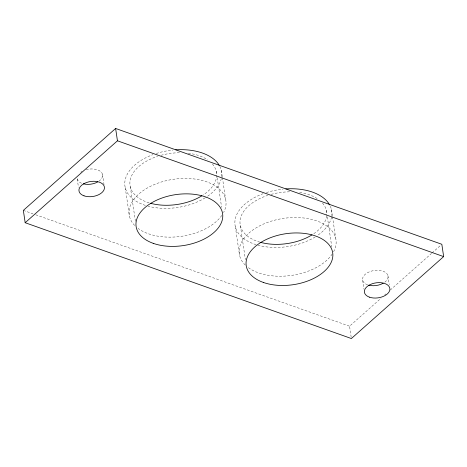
<?xml version="1.0" encoding="UTF-8"?>
<svg xmlns="http://www.w3.org/2000/svg" width="467" height="467" viewBox="0 0 467 467"><rect width="100%" height="100%" fill="white"/><g stroke="black" fill="none" stroke-linecap="round" stroke-linejoin="round"><path stroke-width="0.35" stroke-dasharray="2.33 1.75" d="M351.178 337.162L349.555 326.199L381.037 298.25M384.837 294.875L385.923 293.912M390.266 290.06L431.514 253.435M432.057 252.951L440.743 245.245M23.35 210.389L32.964 213.798M35.714 214.773L349.555 326.199M387.949 275.734L389.268 284.642M362.661 280.27L363.974 289.178M331.442 209.479L332.393 215.952M332.504 216.676L335.691 238.258M326.38 210.383L326.912 213.991M327.338 216.875L331.815 247.171M240.394 225.812L245.397 259.71M235.333 226.717L239.583 255.496M221.346 170.391L222.304 176.865M222.409 177.588L225.596 199.17M216.285 171.301L216.816 174.903M217.243 177.793L221.615 207.366M130.299 186.724L135.412 221.34M125.238 187.629L129.487 216.408M102.518 174.395L104.036 184.675M77.23 178.931L78.444 187.156M86.144 169.725A12.86 7.577 -8.4 0 1 100.79 171.663A12.86 7.577 -8.4 0 1 98.975 181.143M81.538 183.239A12.86 7.577 -8.4 0 1 77.113 177.612M80.773 172.183A12.86 7.577 -8.4 0 1 82.017 171.401M367.617 284.829A12.86 7.577 -8.4 0 1 365.819 273.802A12.86 7.577 -8.4 0 1 384.645 271.905A12.86 7.577 -8.4 0 1 383.162 283.265M134.683 225.485A48.866 28.791 -8.4 0 1 173.455 179.293A48.866 28.791 -8.4 0 1 223.611 212.479M221.813 215.415A48.866 28.791 -8.4 0 1 182.334 236.179A48.866 28.791 -8.4 0 1 138.034 228.398M245.286 265.081A48.866 28.791 -8.4 0 1 283.545 218.381A48.866 28.791 -8.4 0 1 333.362 252.198M332.271 253.978A48.866 28.791 -8.4 0 1 292.348 275.279A48.866 28.791 -8.4 0 1 247.522 267.025M212.415 164.022A43.717 25.761 -8.4 0 1 203.075 195.037M149.125 202.871A43.717 25.761 -8.4 0 1 130.147 180.268A43.717 25.761 -8.4 0 1 157.653 156.305M161.022 155.301A43.717 25.761 -8.4 0 1 180.7 152.744M188.259 153.229A43.717 25.761 -8.4 0 1 207.517 159.772M326.696 215.783A43.717 25.761 -8.4 0 1 313.17 234.119M259.897 242.163A43.717 25.761 -8.4 0 1 240.196 219.601A43.717 25.761 -8.4 0 1 267.749 195.393M271.117 194.389A43.717 25.761 -8.4 0 1 290.795 191.826M299.668 192.492A43.717 25.761 -8.4 0 1 317.613 198.86M322.51 203.11A43.717 25.761 -8.4 0 1 326.76 215.1M221.311 178.587A48.866 28.791 -8.4 0 1 205.731 197.465M205.095 197.862A48.866 28.791 -8.4 0 1 148.004 206.175M145.348 205.387A48.866 28.791 -8.4 0 1 124.969 180.998A48.866 28.791 -8.4 0 1 153.001 154.618M156.311 153.474A48.866 28.791 -8.4 0 1 172.895 150.059M219.899 166.486A48.866 28.791 -8.4 0 1 221.451 177.95M331.547 217.038A48.866 28.791 -8.4 0 1 317.677 235.327M315.19 236.95A48.866 28.791 -8.4 0 1 256.751 244.877M256.091 244.679A48.866 28.791 -8.4 0 1 235.029 220.319A48.866 28.791 -8.4 0 1 263.096 193.706M266.406 192.562A48.866 28.791 -8.4 0 1 282.984 189.147M330.303 206.21A48.866 28.791 -8.4 0 1 331.768 215.649"/><path stroke-width="0.7" d="M115.623 128.466L23.35 210.389L25.171 222.718L351.377 338.534L443.65 256.611L441.829 244.282L115.623 128.466L117.445 140.8L25.171 222.718M117.445 140.8L443.65 256.611M97.731 181.926A12.86 7.577 -8.4 0 1 83.289 183.829M383.162 283.265A12.86 7.577 -8.4 0 1 368.72 285.168M201.872 195.801A43.717 25.761 -8.4 0 1 150.491 203.268M311.968 234.889A43.717 25.761 -8.4 0 1 260.586 242.355M175.726 149.819A48.866 28.791 -8.4 0 1 219.198 165.23M285.822 188.907A48.866 28.791 -8.4 0 1 329.655 204.937M84.007 195.825A12.86 7.577 -8.4 0 0 104.369 188.721A12.86 7.577 -8.4 0 0 86.71 182.451A12.86 7.577 -8.4 0 0 84.007 195.825M369.438 297.164A12.86 7.577 -8.4 0 0 389.799 290.06A12.86 7.577 -8.4 0 0 372.141 283.79A12.86 7.577 -8.4 0 0 369.438 297.164M153.217 243.336A43.717 25.761 -8.4 0 0 222.45 219.175A43.717 25.761 -8.4 0 0 162.417 197.862A43.717 25.761 -8.4 0 0 153.217 243.336M263.312 282.424A43.717 25.761 -8.4 0 0 332.545 258.263A43.717 25.761 -8.4 0 0 272.512 236.95A43.717 25.761 -8.4 0 0 263.312 282.424"/></g></svg>
